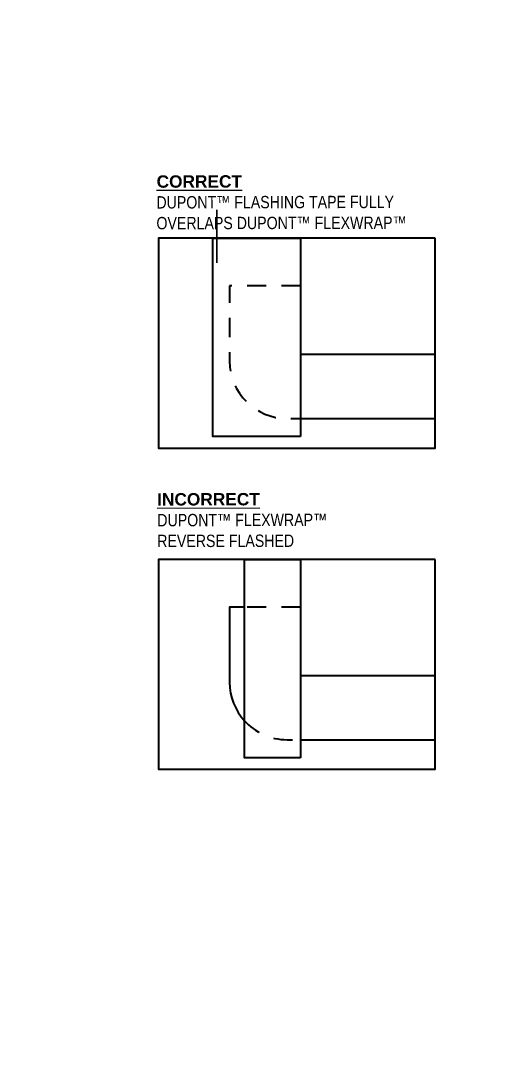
# Model space of a CAD drawing. Header units: inches. Extents: x -17.6 to 82.3, y -15.1 to 23.2.
# Drawn here: x 65.71 to 68.82, y -1.39 to 5.33 of the extents above; entities that cross this region are included whole.
import ezdxf

# ---------------------------------------------------------------- set-up
doc = ezdxf.new("R2010")
doc.units = ezdxf.units.IN
doc.header["$MEASUREMENT"] = 0
for name, pattern in [('AI-Linetype-21', [0.166667, 0.125, -0.041667]), ('AI-Linetype-22', [0.166667, 0.125, -0.041667]), ('AI-Linetype-23', [0.166667, 0.125, -0.041667])]:
    doc.linetypes.add(name, pattern=pattern)
for name, color, linetype, lineweight in [('.ATI-HATCH', 7, 'Continuous', 0), ('.ATI-TEXT', 7, 'Continuous', 0), ('G-ANNO-TTLB', 7, 'Continuous', 0)]:
    doc.layers.add(name, color=color, linetype=linetype, lineweight=lineweight)

# ---------------------------------------------------------------- blocks, each defined once
blk = doc.blocks.new('Block_419')
at = {"layer": '.ATI-TEXT', "char_height": 0.2, "attachment_point": 7, "rotation": 0.1123}
for s, insert in [('\\L\\C18;\\c0;\\FArial Bold|b1|i0|c1;\\H0.081059;\\W0.999992;INCORRECT\\l', (66.6078, 2.1487)), ('\\C18;\\c0;\\FArial Narrow|b0|i0|c1;\\H0.081059;\\W0.999992;DUPONT™ FLEXWRAP™', (66.6088, 2.0122)), ('\\C18;\\c0;\\FArial Narrow|b0|i0|c1;\\H0.081059;\\W0.999992;REVERSE FLASHED', (66.6083, 1.8757))]:
    blk.add_mtext(s, dxfattribs=dict(at, insert=insert))
blk = doc.blocks.new('Block_420')
at = {"layer": '.ATI-TEXT', "char_height": 0.2, "attachment_point": 7, "rotation": 0.1123}
for s, insert in [('\\L\\C18;\\c0;\\FArial Bold|b1|i0|c1;\\H0.081059;\\W0.999992;CORRECT\\l', (66.6042, 4.2341)), ('\\C18;\\c0;\\FArial Narrow|b0|i0|c1;\\H0.081059;\\W0.999992;DUPONT™ FLASHING TAPE FULLY', (66.6029, 4.0976)), ('\\C18;\\c0;\\FArial Narrow|b0|i0|c1;\\H0.081059;\\W0.999992;OVERLAPS DUPONT™ FLEXWRAP™', (66.6032, 3.9611))]:
    blk.add_mtext(s, dxfattribs=dict(at, insert=insert))
blk = doc.blocks.new('Block_421')
at = {"layer": '.ATI-TEXT', "color": 1, "linetype": 'AI-Linetype-23', "lineweight": 25, "true_color": 0xff0000}
blk.add_line((67.5475, 1.484), (67.1798, 1.484), dxfattribs=at)
at = {"layer": '.ATI-TEXT', "color": 18, "lineweight": 25, "true_color": 0x000000}
blk.add_open_spline([(67.1798, 1.484), (67.1798, 1.484), (67.083, 1.484), (67.083, 1.484), (67.083, 1.484), (67.083, 0.9902), (67.083, 0.9902), (67.083, 0.8932), (67.1196, 0.8048), (67.1798, 0.738)], degree=3, knots=[0, 0, 0, 0, 1, 1, 1, 2, 2, 2, 3, 3, 3, 3], dxfattribs=at)
at = {"layer": '.ATI-TEXT', "color": 1, "linetype": 'AI-Linetype-22', "lineweight": 25, "true_color": 0xff0000}
blk.add_open_spline([(67.1798, 0.738), (67.2488, 0.6615), (67.3486, 0.6134), (67.4597, 0.6134), (67.4597, 0.6134), (67.5475, 0.6134), (67.5475, 0.6134)], degree=3, knots=[0, 0, 0, 0, 1, 1, 1, 2, 2, 2, 2], dxfattribs=at)

msp = doc.modelspace()

# ---------------------------------------------------------------- hatches: boundary and pattern name
at = {"layer": '.ATI-HATCH', "true_color": 0x808080, "transparency": 33554483}
msp.add_hatch(color=8, dxfattribs=at).paths.add_polyline_path([(66.9995, 3.7432), (67, 4.0887), (66.9994, 4.0891)])
at = {"layer": 'G-ANNO-TTLB', "true_color": 0xff00ff, "transparency": 33554687}
h = msp.add_hatch(color=6, dxfattribs=at)
edge = h.paths.add_edge_path()
edge.add_spline(control_points=[(77.902, -11.061), (77.902, -11.061), (37.2143, -11.061), (37.2143, -11.061), (37.2143, -11.061), (37.2143, 23.064), (37.2143, 23.064), (37.2143, 23.064), (77.902, 23.064), (77.902, 23.064), (77.902, 23.064), (77.902, -11.061), (77.902, -11.061)], knot_values=[0, 0, 0, 0, 1, 1, 1, 2, 2, 2, 3, 3, 3, 4, 4, 4, 4], degree=3, periodic=0)
edge = h.paths.add_edge_path()
edge.add_spline(control_points=[(37.3393, 22.939), (37.3393, 22.939), (37.3393, -10.936), (37.3393, -10.936), (37.3393, -10.936), (77.777, -10.936), (77.777, -10.936), (77.777, -10.936), (77.777, 22.939), (77.777, 22.939), (77.777, 22.939), (37.3393, 22.939), (37.3393, 22.939)], knot_values=[0, 0, 0, 0, 1, 1, 1, 2, 2, 2, 3, 3, 3, 4, 4, 4, 4], degree=3, periodic=0)
edge.add_line((37.3393, 22.939), (37.3393, 22.939))

# ---------------------------------------------------------------- linework, layer by layer
at = {"layer": '.ATI-HATCH'}
msp.add_lwpolyline([(66.9995, 3.7432), (67, 4.0887), (66.9994, 4.0891), (66.9995, 3.7432)], close=True, dxfattribs=at)
at = {"layer": '.ATI-TEXT', "color": 18, "lineweight": 25, "true_color": 0x000000}
for p, q in [((67.5475, 3.1422), (68.4313, 3.1422)), ((67.5475, 2.7204), (68.4291, 2.7204)), ((67.5475, 1.0352), (68.4313, 1.0352)), ((67.5475, 0.6134), (68.4291, 0.6134))]:
    msp.add_line(p, q, dxfattribs=at)
for points in [[(68.4313, 3.9035), (66.6175, 3.9035), (66.6175, 2.526), (68.4313, 2.526)], [(67.5475, 2.602), (66.9737, 2.602), (66.9737, 3.9035), (67.5475, 3.9035)], [(68.4313, 1.7964), (66.6175, 1.7964), (66.6175, 0.419), (68.4313, 0.419)], [(67.5475, 0.495), (67.1798, 0.495), (67.1798, 1.7964), (67.5475, 1.7964)]]:
    msp.add_lwpolyline(points, close=True, dxfattribs=at)
at = {"layer": '.ATI-TEXT', "color": 1, "linetype": 'AI-Linetype-21', "lineweight": 25, "true_color": 0xff0000}
msp.add_open_spline([(67.5475, 3.5911), (67.5475, 3.5911), (67.083, 3.5911), (67.083, 3.5911), (67.083, 3.5911), (67.083, 3.0972), (67.083, 3.0972), (67.083, 2.8891), (67.2517, 2.7204), (67.4597, 2.7204), (67.4597, 2.7204), (67.5475, 2.7204), (67.5475, 2.7204)], degree=3, knots=[0, 0, 0, 0, 1, 1, 1, 2, 2, 2, 3, 3, 3, 4, 4, 4, 4], dxfattribs=at)
at = {"layer": 'G-ANNO-TTLB'}
for points in [[(77.902, -11.061), (77.902, -11.061), (37.2143, -11.061), (37.2143, -11.061), (37.2143, -11.061), (37.2143, 23.064), (37.2143, 23.064), (37.2143, 23.064), (77.902, 23.064), (77.902, 23.064), (77.902, 23.064), (77.902, -11.061), (77.902, -11.061)], [(37.3393, 22.939), (37.3393, 22.939), (37.3393, -10.936), (37.3393, -10.936), (37.3393, -10.936), (77.777, -10.936), (77.777, -10.936), (77.777, -10.936), (77.777, 22.939), (77.777, 22.939), (77.777, 22.939), (37.3393, 22.939), (37.3393, 22.939)]]:
    msp.add_open_spline(points, degree=3, knots=[0, 0, 0, 0, 1, 1, 1, 2, 2, 2, 3, 3, 3, 4, 4, 4, 4], dxfattribs=at)

# ---------------------------------------------------------------- block references
at = {"layer": '.ATI-TEXT'}
for name in ['Block_420', 'Block_419', 'Block_421']:
    msp.add_blockref(name, (0, 0), dxfattribs=at)

doc.saveas('drawing.dxf')
